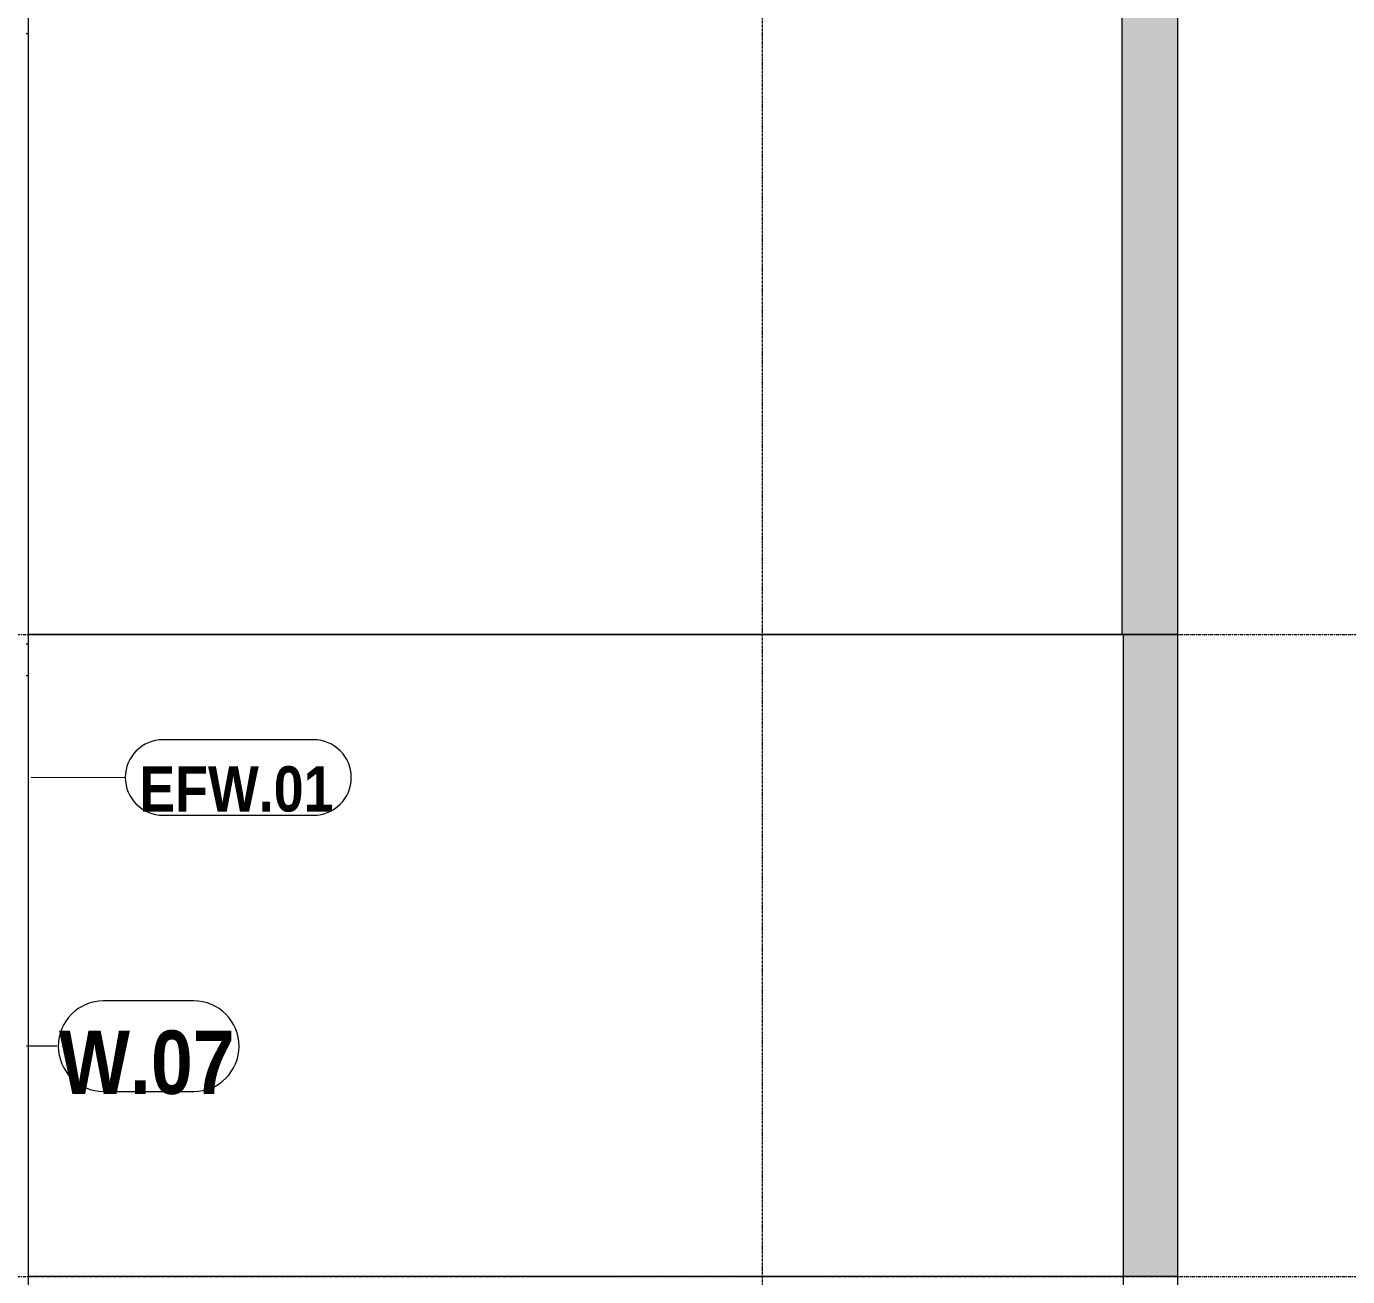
# Model space of a CAD drawing. Header units: millimetres. Extents: x 26124 to 258712, y -8723 to 35400.
# Drawn here: x 48853 to 55852, y 9000 to 15619 of the extents above; entities that cross this region are included whole.
import ezdxf

# ---------------------------------------------------------------- set-up
doc = ezdxf.new("R2010")
doc.units = ezdxf.units.MM
doc.linetypes.add('Centre', pattern=[31.75, 6.35, -4.7625, 15.875, -4.7625])
doc.linetypes.add('Grid Line', pattern=[22.225, 12.7, -3.175, 3.175, -3.175])
for name, color, linetype, lineweight in [('0-1', 7, 'Continuous', 5), ('A-FLOR-2', 7, 'Continuous', 9), ('A-FLOR-LEVL-2', 51, 'Centre', 9), ('A-GLAZ-IDEN', 152, 'Continuous', 9), ('A-WALL', 113, 'Continuous', 9), ('A-WALL-IDEN', 211, 'Continuous', 9), ('A-WALL-PATT-4', 111, 'Continuous', 9), ('S-GRID-1', 1, 'Grid Line', 9)]:
    doc.layers.add(name, color=color, linetype=linetype, lineweight=lineweight)
doc.styles.add('Arial_B', font='arialbd.ttf', dxfattribs={"width": 0.85, "height": 240})
doc.styles.add('Arial_B_2', font='arialbd.ttf', dxfattribs={"width": 0.85, "height": 336})

# ---------------------------------------------------------------- blocks, each defined once
blk = doc.blocks.new('NCV_TKTC_KET CAU_rvt-1-TKCS_MẶT CẮT 3')
at = {"layer": 'A-FLOR-2'}
for p, q in [((48862.6, 15580), (48852.6, 15580)), ((48852.6, 12350), (48862.6, 12350)), ((48862.6, 12180), (48852.6, 12180))]:
    blk.add_line(p, q, dxfattribs=at)
blk = doc.blocks.new('SSA-WINDOW TAG - 10-2062020-TKCS_MẶT CẮT 3')
at = {"layer": 'A-GLAZ-IDEN'}
for p, q in [((49739.5, 7049.9), (49262, 7049.9)), ((49262, 6569.9), (49739.5, 6569.9))]:
    blk.add_line(p, q, dxfattribs=at)
for centre, start, end in [((49262, 6809.9), 90, 270), ((49739.5, 6809.9), 270, 90)]:
    blk.add_arc(centre, 240, start, end, dxfattribs=at)
blk = doc.blocks.new('CTL_WALL TAG NO MARK - 10-2062273-TKCS_MẶT CẮT 3')
at = {"layer": 'A-WALL-IDEN'}
for p, q in [((32060, 30269.7), (31262.5, 30269.7)), ((31262.5, 29869.7), (32060, 29869.7))]:
    blk.add_line(p, q, dxfattribs=at)
for centre, start, end in [((31262.5, 30069.7), 90, 270), ((32060, 30069.7), 270, 90)]:
    blk.add_arc(centre, 200, start, end, dxfattribs=at)

msp = doc.modelspace()

# ---------------------------------------------------------------- hatches: boundary and pattern name
at = {"layer": 'A-WALL-PATT-4'}
for points in [[(54952.6, 12400), (54952.6, 15800), (54657.6, 15800), (54657.6, 12400), (54662.6, 12400)], [(54952.6, 9000), (54952.6, 12400), (54662.6, 12400), (54662.6, 9000)]]:
    msp.add_hatch(color=256, dxfattribs=at).paths.add_polyline_path(points)

# ---------------------------------------------------------------- linework, layer by layer
at = {"layer": 'A-FLOR-LEVL-2'}
for p, q in [((26123.8, 12400), (134152.6, 12400)), ((26123.8, 9000), (134152.6, 9000))]:
    msp.add_line(p, q, dxfattribs=at)
at = {"layer": 'A-GLAZ-IDEN'}
msp.add_line((48853.6, 10221.3), (49014.1, 10221.3), dxfattribs=at)
at = {"layer": 'A-WALL'}
for p, q in [((48862.6, 15750), (48862.6, 5550)), ((54657.6, 12400), (54657.6, 15800)), ((54952.6, 5600), (54952.6, 15800)), ((54952.6, 12400), (48862.6, 12400)), ((48862.6, 12400), (54657.6, 12400)), ((54662.6, 12400), (54662.6, 5600)), ((54662.6, 12400), (54952.6, 12400)), ((54952.6, 9000), (48862.6, 9000))]:
    msp.add_line(p, q, dxfattribs=at)
at = {"layer": 'A-WALL-IDEN'}
msp.add_line((48877.9, 11644.1), (49376.7, 11642.5), dxfattribs=at)
at = {"layer": 'S-GRID-1'}
for p, q in [((52752.6, -2320.6), (52752.6, 30285.9)), ((54952.6, -2320.6), (54952.6, 30285.9))]:
    msp.add_line(p, q, dxfattribs=at)

# ---------------------------------------------------------------- block references
at = {"layer": '0-1'}
msp.add_blockref('NCV_TKTC_KET CAU_rvt-1-TKCS_MẶT CẮT 3', (0, 0), dxfattribs=at)
at = {"layer": 'A-GLAZ-IDEN'}
msp.add_blockref('SSA-WINDOW TAG - 10-2062020-TKCS_MẶT CẮT 3', (0, 3409.9), dxfattribs=at)
at = {"layer": 'A-WALL-IDEN'}
msp.add_blockref('CTL_WALL TAG NO MARK - 10-2062273-TKCS_MẶT CẮT 3', (18314.2, -18427.2), dxfattribs=at)

# ---------------------------------------------------------------- texts
at = {"layer": 'A-GLAZ-IDEN', "insert": (49490.8, 10132.4), "char_height": 336, "width": 962.88, "attachment_point": 5, "line_spacing_factor": 0.936439, "style": 'Arial_B_2'}
msp.add_mtext('\\pt6.80064,13.60128,20.39856,27.1992,33.99984,40.80048,47.60112,54.3984,61.19904,67.99968,74.80032,81.60096,88.4016,95.19888,101.99952,108.80016,115.6008,122.40144,129.19872,135.99936,142.8,149.60064,156.40128,163.19856,169.9992,176.79984,183.60048,190.40112,197.1984,203.99904,210.79968,217.60032;W.07', dxfattribs=at)
at = {"layer": 'A-WALL-IDEN', "insert": (49965.5, 11580.6), "char_height": 240, "width": 1062.16, "attachment_point": 5, "line_spacing_factor": 0.936439, "style": 'Arial_B'}
msp.add_mtext('\\pt6.7992,13.6008,20.4,27.1992,34.0008,40.8,47.5992,54.4008,61.2,67.9992,74.8008,81.6,88.3992,95.2008,102,108.7992,115.6008,122.4,129.1992,136.0008,142.8,149.5992,156.4008,163.2,169.9992,176.8008,183.6,190.3992,197.2008,204,210.7992,217.6008;EFW.01', dxfattribs=at)

doc.saveas('drawing.dxf')
